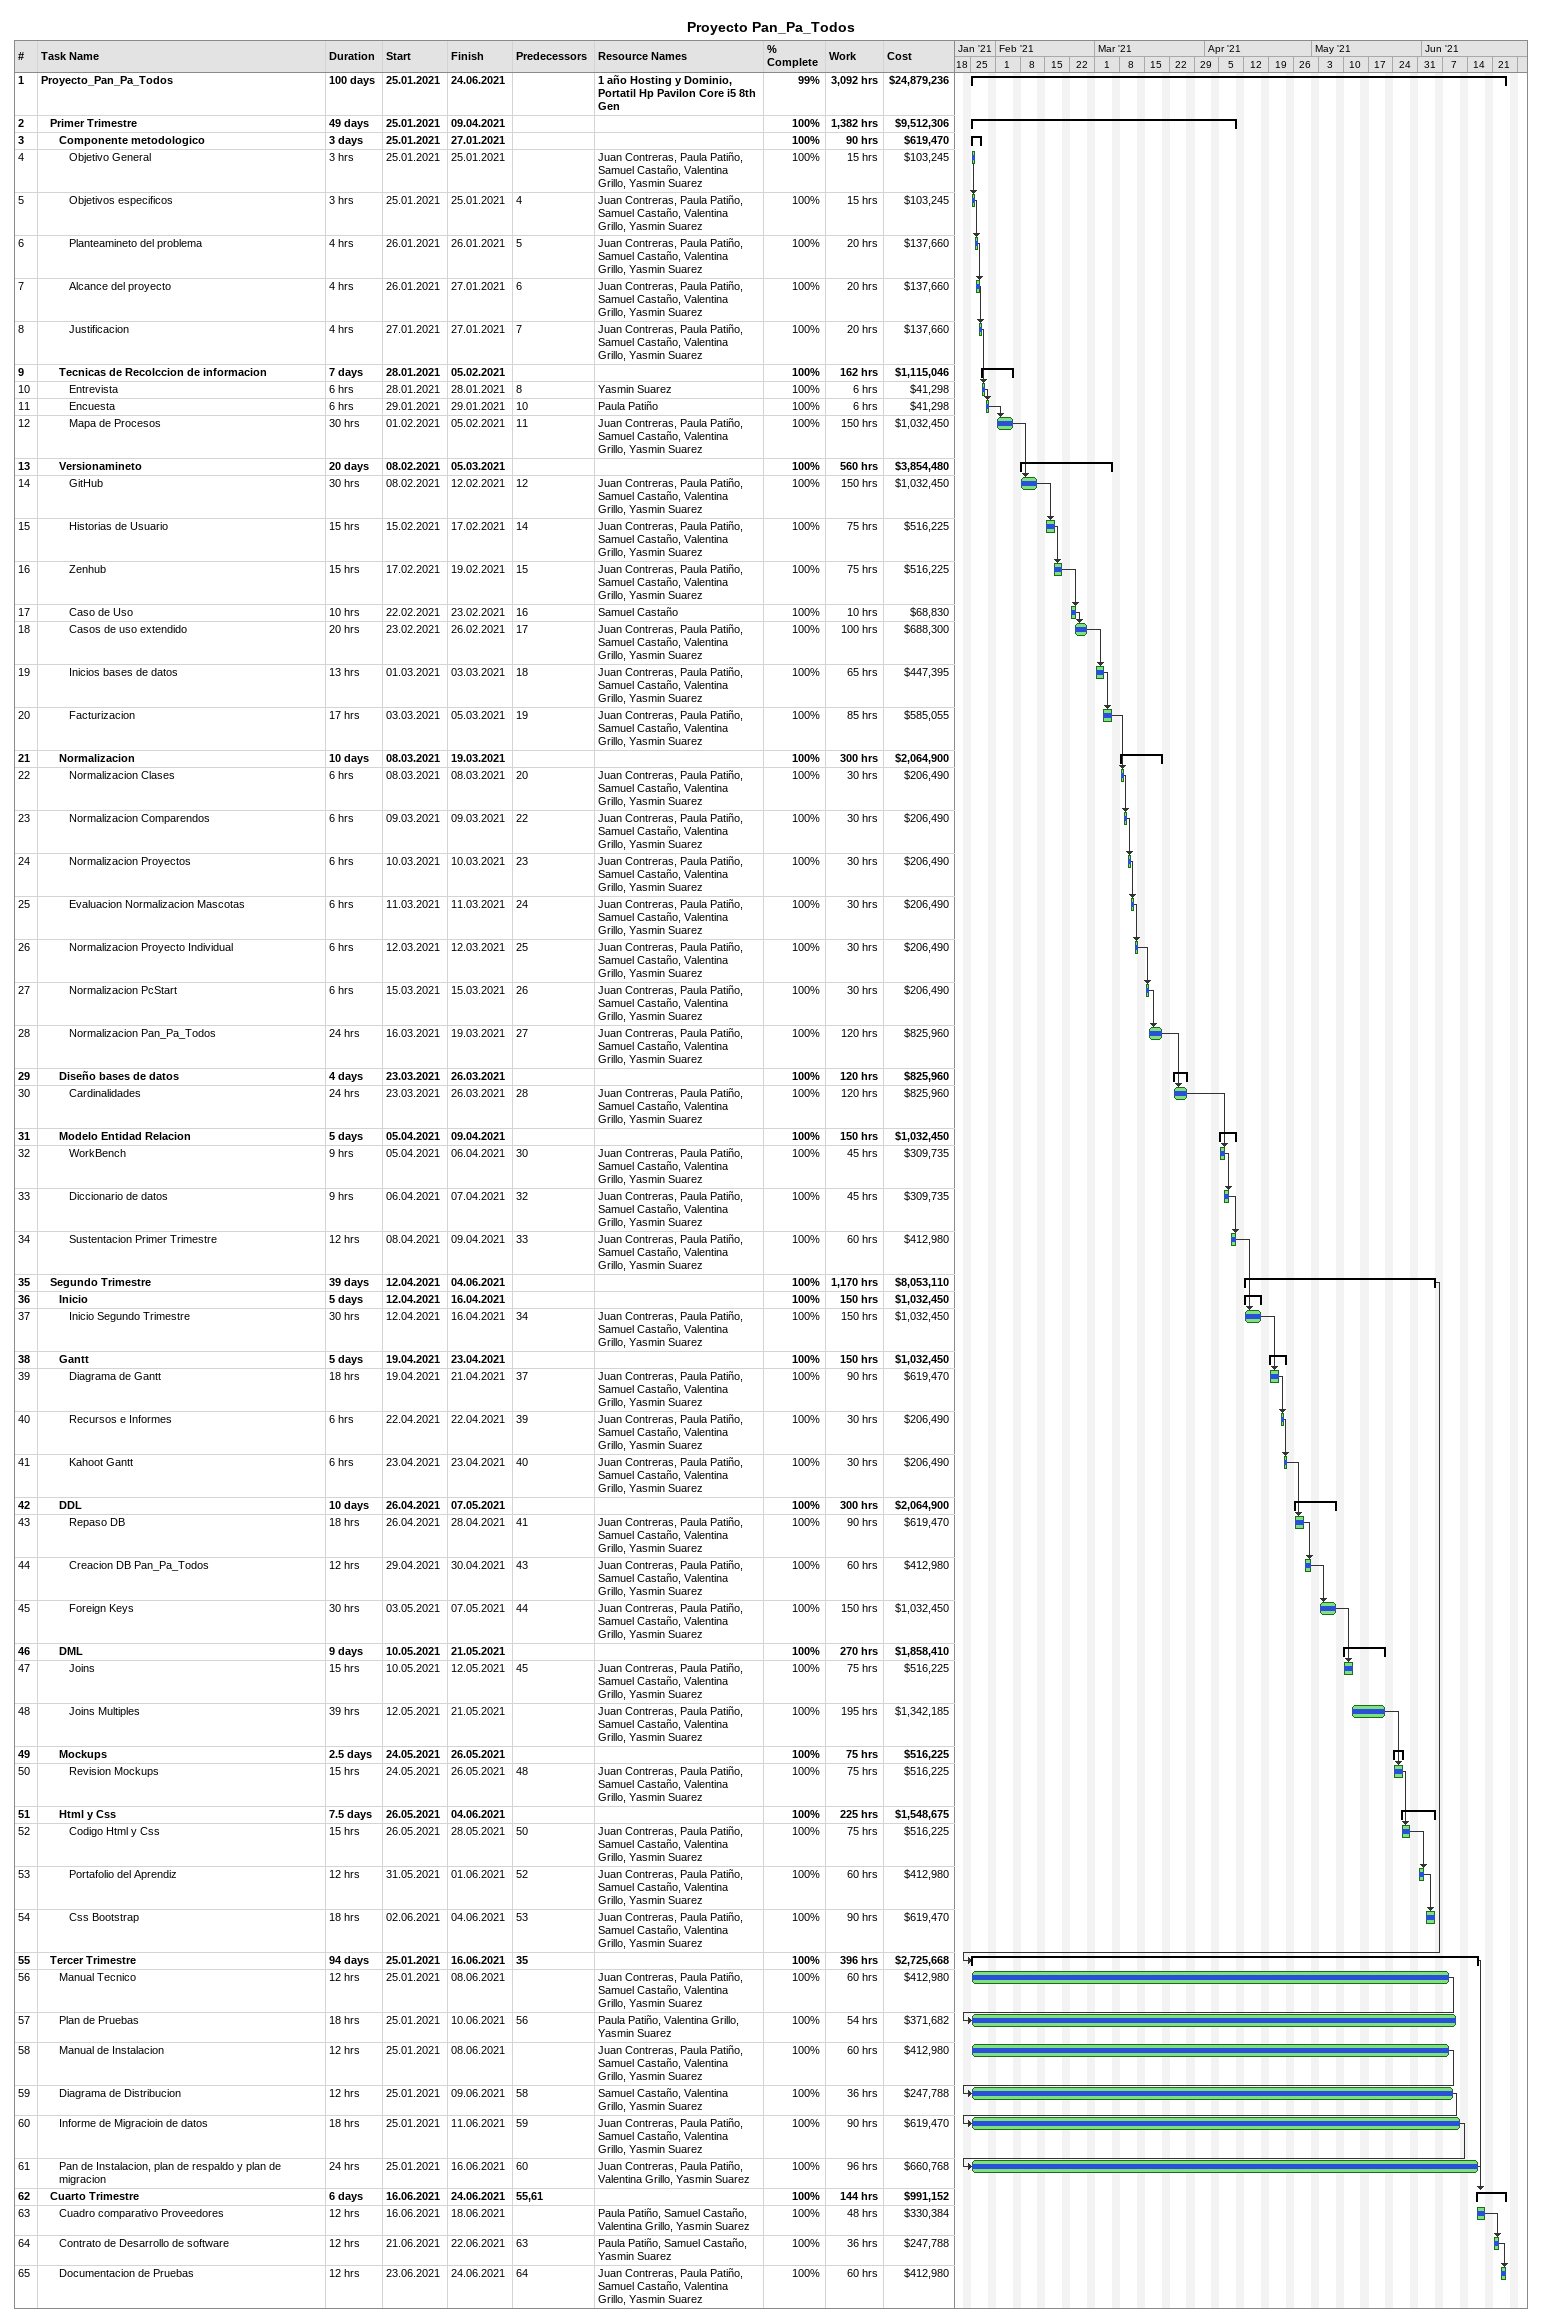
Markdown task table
Proyecto Pan_Pa_Todos

| ID | Level | Task | Duration | Start | Finish | Predecessors | Resources | % complete | Work (h) | Cost ($) |
|---|---|---|---|---|---|---|---|---|---|---|
| 1 | 1 | **Proyecto_Pan_Pa_Todos** | 100d | 2021-01-25 | 2021-06-24 |  | 1 año Hosting y Dominio, Portatil Hp Pavilon Core i5 8th Gen | 99 | 3092 | 24879236 |
| 2 | 2 | **Primer Trimestre** | 49d | 2021-01-25 | 2021-04-09 |  |  | 100 | 1382 | 9512306 |
| 3 | 3 | **Componente metodologico** | 3d | 2021-01-25 | 2021-01-27 |  |  | 100 | 90 | 619470 |
| 4 | 4 | Objetivo General | 3h | 2021-01-25 | 2021-01-25 |  | Juan Contreras, Paula Patiño, Samuel Castaño, Valentina Grillo, Yasmin Suarez | 100 | 15 | 103245 |
| 5 | 4 | Objetivos especificos | 3h | 2021-01-25 | 2021-01-25 | 4 | Juan Contreras, Paula Patiño, Samuel Castaño, Valentina Grillo, Yasmin Suarez | 100 | 15 | 103245 |
| 6 | 4 | Planteamineto del problema | 4h | 2021-01-26 | 2021-01-26 | 5 | Juan Contreras, Paula Patiño, Samuel Castaño, Valentina Grillo, Yasmin Suarez | 100 | 20 | 137660 |
| 7 | 4 | Alcance del proyecto | 4h | 2021-01-26 | 2021-01-27 | 6 | Juan Contreras, Paula Patiño, Samuel Castaño, Valentina Grillo, Yasmin Suarez | 100 | 20 | 137660 |
| 8 | 4 | Justificacion | 4h | 2021-01-27 | 2021-01-27 | 7 | Juan Contreras, Paula Patiño, Samuel Castaño, Valentina Grillo, Yasmin Suarez | 100 | 20 | 137660 |
| 9 | 3 | **Tecnicas de Recolccion de informacion** | 7d | 2021-01-28 | 2021-02-05 |  |  | 100 | 162 | 1115046 |
| 10 | 4 | Entrevista | 6h | 2021-01-28 | 2021-01-28 | 8 | Yasmin Suarez | 100 | 6 | 41298 |
| 11 | 4 | Encuesta | 6h | 2021-01-29 | 2021-01-29 | 10 | Paula Patiño | 100 | 6 | 41298 |
| 12 | 4 | Mapa de Procesos | 30h | 2021-02-01 | 2021-02-05 | 11 | Juan Contreras, Paula Patiño, Samuel Castaño, Valentina Grillo, Yasmin Suarez | 100 | 150 | 1032450 |
| 13 | 3 | **Versionamineto** | 20d | 2021-02-08 | 2021-03-05 |  |  | 100 | 560 | 3854480 |
| 14 | 4 | GitHub | 30h | 2021-02-08 | 2021-02-12 | 12 | Juan Contreras, Paula Patiño, Samuel Castaño, Valentina Grillo, Yasmin Suarez | 100 | 150 | 1032450 |
| 15 | 4 | Historias de Usuario | 15h | 2021-02-15 | 2021-02-17 | 14 | Juan Contreras, Paula Patiño, Samuel Castaño, Valentina Grillo, Yasmin Suarez | 100 | 75 | 516225 |
| 16 | 4 | Zenhub | 15h | 2021-02-17 | 2021-02-19 | 15 | Juan Contreras, Paula Patiño, Samuel Castaño, Valentina Grillo, Yasmin Suarez | 100 | 75 | 516225 |
| 17 | 4 | Caso de Uso | 10h | 2021-02-22 | 2021-02-23 | 16 | Samuel Castaño | 100 | 10 | 68830 |
| 18 | 4 | Casos de uso extendido | 20h | 2021-02-23 | 2021-02-26 | 17 | Juan Contreras, Paula Patiño, Samuel Castaño, Valentina Grillo, Yasmin Suarez | 100 | 100 | 688300 |
| 19 | 4 | Inicios bases de datos | 13h | 2021-03-01 | 2021-03-03 | 18 | Juan Contreras, Paula Patiño, Samuel Castaño, Valentina Grillo, Yasmin Suarez | 100 | 65 | 447395 |
| 20 | 4 | Facturizacion | 17h | 2021-03-03 | 2021-03-05 | 19 | Juan Contreras, Paula Patiño, Samuel Castaño, Valentina Grillo, Yasmin Suarez | 100 | 85 | 585055 |
| 21 | 3 | **Normalizacion** | 10d | 2021-03-08 | 2021-03-19 |  |  | 100 | 300 | 2064900 |
| 22 | 4 | Normalizacion Clases | 6h | 2021-03-08 | 2021-03-08 | 20 | Juan Contreras, Paula Patiño, Samuel Castaño, Valentina Grillo, Yasmin Suarez | 100 | 30 | 206490 |
| 23 | 4 | Normalizacion Comparendos | 6h | 2021-03-09 | 2021-03-09 | 22 | Juan Contreras, Paula Patiño, Samuel Castaño, Valentina Grillo, Yasmin Suarez | 100 | 30 | 206490 |
| 24 | 4 | Normalizacion Proyectos | 6h | 2021-03-10 | 2021-03-10 | 23 | Juan Contreras, Paula Patiño, Samuel Castaño, Valentina Grillo, Yasmin Suarez | 100 | 30 | 206490 |
| 25 | 4 | Evaluacion Normalizacion Mascotas | 6h | 2021-03-11 | 2021-03-11 | 24 | Juan Contreras, Paula Patiño, Samuel Castaño, Valentina Grillo, Yasmin Suarez | 100 | 30 | 206490 |
| 26 | 4 | Normalizacion Proyecto Individual | 6h | 2021-03-12 | 2021-03-12 | 25 | Juan Contreras, Paula Patiño, Samuel Castaño, Valentina Grillo, Yasmin Suarez | 100 | 30 | 206490 |
| 27 | 4 | Normalizacion PcStart | 6h | 2021-03-15 | 2021-03-15 | 26 | Juan Contreras, Paula Patiño, Samuel Castaño, Valentina Grillo, Yasmin Suarez | 100 | 30 | 206490 |
| 28 | 4 | Normalizacion Pan_Pa_Todos | 24h | 2021-03-16 | 2021-03-19 | 27 | Juan Contreras, Paula Patiño, Samuel Castaño, Valentina Grillo, Yasmin Suarez | 100 | 120 | 825960 |
| 29 | 3 | **Diseño bases de datos** | 4d | 2021-03-23 | 2021-03-26 |  |  | 100 | 120 | 825960 |
| 30 | 4 | Cardinalidades | 24h | 2021-03-23 | 2021-03-26 | 28 | Juan Contreras, Paula Patiño, Samuel Castaño, Valentina Grillo, Yasmin Suarez | 100 | 120 | 825960 |
| 31 | 3 | **Modelo Entidad Relacion** | 5d | 2021-04-05 | 2021-04-09 |  |  | 100 | 150 | 1032450 |
| 32 | 4 | WorkBench | 9h | 2021-04-05 | 2021-04-06 | 30 | Juan Contreras, Paula Patiño, Samuel Castaño, Valentina Grillo, Yasmin Suarez | 100 | 45 | 309735 |
| 33 | 4 | Diccionario de datos | 9h | 2021-04-06 | 2021-04-07 | 32 | Juan Contreras, Paula Patiño, Samuel Castaño, Valentina Grillo, Yasmin Suarez | 100 | 45 | 309735 |
| 34 | 4 | Sustentacion Primer Trimestre | 12h | 2021-04-08 | 2021-04-09 | 33 | Juan Contreras, Paula Patiño, Samuel Castaño, Valentina Grillo, Yasmin Suarez | 100 | 60 | 412980 |
| 35 | 2 | **Segundo Trimestre** | 39d | 2021-04-12 | 2021-06-04 |  |  | 100 | 1170 | 8053110 |
| 36 | 3 | **Inicio** | 5d | 2021-04-12 | 2021-04-16 |  |  | 100 | 150 | 1032450 |
| 37 | 4 | Inicio Segundo Trimestre | 30h | 2021-04-12 | 2021-04-16 | 34 | Juan Contreras, Paula Patiño, Samuel Castaño, Valentina Grillo, Yasmin Suarez | 100 | 150 | 1032450 |
| 38 | 3 | **Gantt** | 5d | 2021-04-19 | 2021-04-23 |  |  | 100 | 150 | 1032450 |
| 39 | 4 | Diagrama de Gantt | 18h | 2021-04-19 | 2021-04-21 | 37 | Juan Contreras, Paula Patiño, Samuel Castaño, Valentina Grillo, Yasmin Suarez | 100 | 90 | 619470 |
| 40 | 4 | Recursos e Informes | 6h | 2021-04-22 | 2021-04-22 | 39 | Juan Contreras, Paula Patiño, Samuel Castaño, Valentina Grillo, Yasmin Suarez | 100 | 30 | 206490 |
| 41 | 4 | Kahoot Gantt | 6h | 2021-04-23 | 2021-04-23 | 40 | Juan Contreras, Paula Patiño, Samuel Castaño, Valentina Grillo, Yasmin Suarez | 100 | 30 | 206490 |
| 42 | 3 | **DDL** | 10d | 2021-04-26 | 2021-05-07 |  |  | 100 | 300 | 2064900 |
| 43 | 4 | Repaso DB | 18h | 2021-04-26 | 2021-04-28 | 41 | Juan Contreras, Paula Patiño, Samuel Castaño, Valentina Grillo, Yasmin Suarez | 100 | 90 | 619470 |
| 44 | 4 | Creacion DB Pan_Pa_Todos | 12h | 2021-04-29 | 2021-04-30 | 43 | Juan Contreras, Paula Patiño, Samuel Castaño, Valentina Grillo, Yasmin Suarez | 100 | 60 | 412980 |
| 45 | 4 | Foreign Keys | 30h | 2021-05-03 | 2021-05-07 | 44 | Juan Contreras, Paula Patiño, Samuel Castaño, Valentina Grillo, Yasmin Suarez | 100 | 150 | 1032450 |
| 46 | 3 | **DML** | 9d | 2021-05-10 | 2021-05-21 |  |  | 100 | 270 | 1858410 |
| 47 | 4 | Joins | 15h | 2021-05-10 | 2021-05-12 | 45 | Juan Contreras, Paula Patiño, Samuel Castaño, Valentina Grillo, Yasmin Suarez | 100 | 75 | 516225 |
| 48 | 4 | Joins Multiples | 39h | 2021-05-12 | 2021-05-21 |  | Juan Contreras, Paula Patiño, Samuel Castaño, Valentina Grillo, Yasmin Suarez | 100 | 195 | 1342185 |
| 49 | 3 | **Mockups** | 2.5d | 2021-05-24 | 2021-05-26 |  |  | 100 | 75 | 516225 |
| 50 | 4 | Revision Mockups | 15h | 2021-05-24 | 2021-05-26 | 48 | Juan Contreras, Paula Patiño, Samuel Castaño, Valentina Grillo, Yasmin Suarez | 100 | 75 | 516225 |
| 51 | 3 | **Html y Css** | 7.5d | 2021-05-26 | 2021-06-04 |  |  | 100 | 225 | 1548675 |
| 52 | 4 | Codigo Html y Css | 15h | 2021-05-26 | 2021-05-28 | 50 | Juan Contreras, Paula Patiño, Samuel Castaño, Valentina Grillo, Yasmin Suarez | 100 | 75 | 516225 |
| 53 | 4 | Portafolio del Aprendiz | 12h | 2021-05-31 | 2021-06-01 | 52 | Juan Contreras, Paula Patiño, Samuel Castaño, Valentina Grillo, Yasmin Suarez | 100 | 60 | 412980 |
| 54 | 4 | Css Bootstrap | 18h | 2021-06-02 | 2021-06-04 | 53 | Juan Contreras, Paula Patiño, Samuel Castaño, Valentina Grillo, Yasmin Suarez | 100 | 90 | 619470 |
| 55 | 2 | **Tercer Trimestre** | 94d | 2021-01-25 | 2021-06-16 | 35 |  | 100 | 396 | 2725668 |
| 56 | 3 | Manual Tecnico | 12h | 2021-01-25 | 2021-06-08 |  | Juan Contreras, Paula Patiño, Samuel Castaño, Valentina Grillo, Yasmin Suarez | 100 | 60 | 412980 |
| 57 | 3 | Plan de Pruebas | 18h | 2021-01-25 | 2021-06-10 | 56 | Paula Patiño, Valentina Grillo, Yasmin Suarez | 100 | 54 | 371682 |
| 58 | 3 | Manual de Instalacion | 12h | 2021-01-25 | 2021-06-08 |  | Juan Contreras, Paula Patiño, Samuel Castaño, Valentina Grillo, Yasmin Suarez | 100 | 60 | 412980 |
| 59 | 3 | Diagrama de Distribucion | 12h | 2021-01-25 | 2021-06-09 | 58 | Samuel Castaño, Valentina Grillo, Yasmin Suarez | 100 | 36 | 247788 |
| 60 | 3 | Informe de Migracioin de datos | 18h | 2021-01-25 | 2021-06-11 | 59 | Juan Contreras, Paula Patiño, Samuel Castaño, Valentina Grillo, Yasmin Suarez | 100 | 90 | 619470 |
| 61 | 3 | Pan de Instalacion, plan de respaldo y plan de migracion | 24h | 2021-01-25 | 2021-06-16 | 60 | Juan Contreras, Paula Patiño, Valentina Grillo, Yasmin Suarez | 100 | 96 | 660768 |
| 62 | 2 | **Cuarto Trimestre** | 6d | 2021-06-16 | 2021-06-24 | 55, 61 |  | 100 | 144 | 991152 |
| 63 | 3 | Cuadro comparativo Proveedores | 12h | 2021-06-16 | 2021-06-18 |  | Paula Patiño, Samuel Castaño, Valentina Grillo, Yasmin Suarez | 100 | 48 | 330384 |
| 64 | 3 | Contrato de Desarrollo de software | 12h | 2021-06-21 | 2021-06-22 | 63 | Paula Patiño, Samuel Castaño, Yasmin Suarez | 100 | 36 | 247788 |
| 65 | 3 | Documentacion de Pruebas | 12h | 2021-06-23 | 2021-06-24 | 64 | Juan Contreras, Paula Patiño, Samuel Castaño, Valentina Grillo, Yasmin Suarez | 100 | 60 | 412980 |
